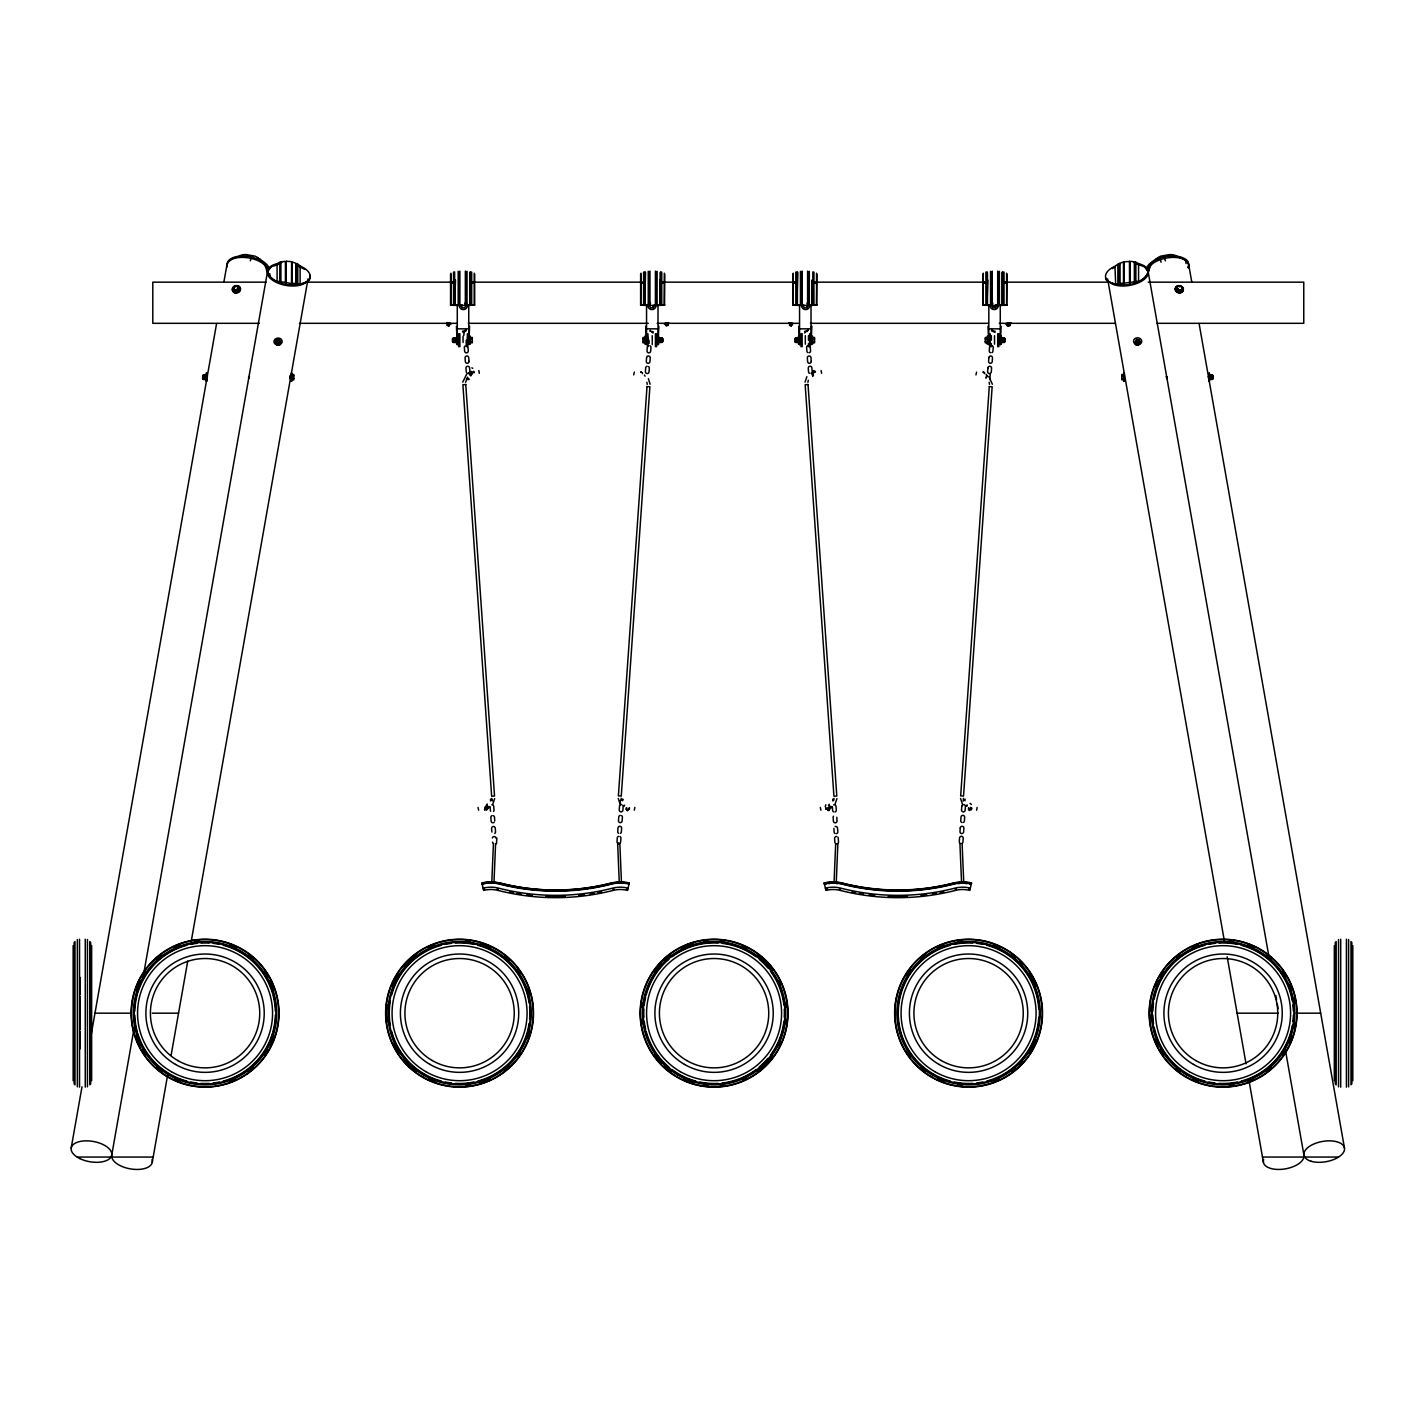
<?xml version="1.0" encoding="UTF-8"?>
<svg xmlns="http://www.w3.org/2000/svg" width="1424" height="1424" viewBox="0 0 1424 1424"><rect width="100%" height="100%" fill="white"/><g stroke="black" fill="none" stroke-linecap="round" stroke-linejoin="round"><path stroke-width="1.5" d="M203.846 375.829L204.166 378.588M203.846 376.684C203.49 377.574 204.522 378.926 202.6 378.606M811.021 328.036L811.021 326.808M202.6 376.345L204.469 378.464M204.148 376.808L204.184 377.182M202.6 378.535L202.92 376.684M203.418 378.535L203.223 376.345M991.531 329.567L992.51 330.973M203.525 378.481L204.148 377.556M1136.761 341.707C1134.857 348.257 1142.119 339.802 1135.782 342.97L1135.818 343.736M1138.47 345.124L1140.126 343.38L1139.253 339.855L1136.601 339.482L1134.839 342.614L1135.836 344.75L1138.47 345.124L1138.915 342.899L1137.456 341.564M1138.862 343.754L1138.844 340.656M465.061 330.973L466.253 329.62M807.319 330.973L808.067 329.585M807.07 305.359L806.749 306.409M207.423 376.595L207.014 378.535M248.737 376.595L248.559 378.019M491.796 882.186L493.416 843.791M493.986 882.293L495.588 843.88M834.072 882.186L835.674 843.791M836.262 882.293L837.864 843.88M469.457 379.158L467.962 379.692L468.033 378.232M995.127 331.187L992.297 331.098M827.949 810.256L828.483 808.031M828.038 809.971L828.679 808.512M829.694 808.85L828.999 809.633L828.928 807.906M490.515 800.947L490.515 799.131M832.791 800.947L832.791 799.131M204.184 377.912L203.543 376.417L203.223 377.769L204.166 376.684M620.615 804.756C619.493 798.01 621.006 801.409 622.804 799.167M622.715 800.769L622.822 799.416M963.14 801.107L963.354 799.754M964.991 800.769L965.08 799.167M1148.207 271.931L1150.645 265.523M626.275 807.889L626.222 809.544M626.542 807.96L626.524 809.615M626.702 807.995L626.685 809.437A2.029 1.015 -83.7 0 0 628.411 809.508M629.141 807.995L628.963 809.206M629.497 807.942L629.301 809.384M989.769 379.514L990.339 373.604M968.534 807.889L968.498 809.544M968.801 807.96L968.783 809.615M971.239 809.206L971.417 807.995M971.773 807.942L971.577 809.384M1135.836 344.75L1135.943 343.344C1135.569 345.551 1136.833 340.87 1138.043 341.902M1136.601 339.482L1136.37 340.639M1140.126 343.38L1139.253 339.855M1208.656 378.535L1208.246 376.595M463.779 335.441L464.046 333.43M1176.865 289.962L1177.363 286.669L1179.784 285.85L1181.938 287.328L1181.457 290.621L1179.019 291.439L1176.865 289.962L1177.363 286.669M1136.085 343.754L1135.836 342.312M1135.747 343.344L1136.121 342.454M1139.147 343.736L1139.307 341.849M1136.299 263.903L1144.611 266.804L1148.153 271.699C1143.08 286.313 1118.196 288.164 1106.715 280.457A21.485 10.644 -8.4 0 1 1105.629 277.822M1138.15 342.383L1138.613 340.407L1136.566 340.639M286.099 261.998L284.497 261.375A53.293 42.613 -32.1 0 0 280.902 262.052L280.92 281.756A48.825 39.249 47.6 0 1 282.237 282.023A50.196 43.218 22.4 0 1 284.497 282.237L286.099 283.127L286.206 261.268L290.549 261.571L291.617 261.838L291.511 283.75L293.273 283.34A53.293 42.613 -32.1 0 1 296.726 283.59L295.996 263.315A50.516 43.503 22.4 0 0 293.273 262.372L291.617 261.838M286.099 283.127L286.206 261.268M291.511 283.75L286.206 282.415M295.818 263.921L296.726 263.689M295.818 263.921L297.794 264.277A10.591 8.508 47.6 0 1 299.325 265.273A5.02 4.023 47.6 0 1 299.841 265.736L300.731 266.252A21.485 10.644 9.1 0 1 302.938 283.518L299.503 283.928A9.808 6.711 -49.2 0 0 298.417 283.821L295.818 284.159L296.726 283.59M451.728 283.056L451.853 282.13M472.252 283.056L472.376 282.13M642.153 283.358L642.153 281.952M641.886 282.842L642.847 282.735M662.338 282.13L662.213 283.056M663.139 283.091L663.442 282.13M793.987 282.913L795.233 283.038M814.991 283.358L814.439 282.415M984.073 282.13L983.948 283.056M984.215 282.522L985.07 282.931M985.319 282.913L984.073 282.272M1004.614 283.198L1004.614 282.13M1004.49 282.913L1005.415 282.379L1004.952 283.216M1188.417 267.481L1188.684 264.561L1191.781 282.041M1209.012 381.169L1209.012 380.101M249.449 376.595L249.093 378.019M71.2 1148.011L82.005 1086.779M90.869 1036.476L216.573 323.604M223.888 282.041L226.968 264.561A20.577 10.288 10 0 1 249.022 257.993A20.577 10.288 10 0 1 267.498 271.699C272.571 286.313 297.474 288.164 308.937 280.457A21.485 10.644 8.4 0 0 309.667 274.992M134.087 1028.324L111.731 1155.149A20.577 10.288 10 0 0 132.877 1169.229A20.577 10.288 10 0 0 152.03 1159.545M143.735 973.642L267.498 271.699L271.058 266.804L279.371 263.903M279.602 341.119L276.523 341.262L276.826 343.771L277.039 340.407L279.442 340.941M277.288 341.653L277.146 344.127L279.371 344.216M279.567 342.401L278.908 344.483L276.665 343.914M279.371 343.647L278.552 341.6L276.826 343.131L278.178 341.386L279.638 343.433L277.627 341.493L279.602 343.006L277.146 343.967L279.015 344.448M152.261 1162.304L167.676 1074.835M171.147 1055.148L187.737 961.111M191.208 941.442L308.029 278.855M279.585 343.576C279.335 339.927 280.225 345.729 277.235 343.86M238.271 291.261L237.185 292.383M276.434 342.846L276.701 341.457L277.805 344.608L276.47 343.059M277.182 344.305L276.843 342.579L278.712 341.867L276.772 343.433L276.915 341.991L278.25 341.902M279.852 343.736L279.852 342.508M464.847 331.383L465.078 330.243M807.123 331.383L807.355 330.243M462.747 382.148L466.538 374.459M465.612 382.344L467.001 378.25M491.387 800.519L491.814 798.383M494.68 798.579L492.811 804.062M634.303 810.22L634.855 807.408M805.023 382.148L806.874 376.666M807.889 382.344L808.316 380.208M834.072 798.383L833.663 800.519L832.702 799.594M836.956 798.579L835.087 804.062M976.579 810.22L977.131 807.408M485.922 807.194L486.065 809.046M825.226 806.749L825.849 804.774M1179.57 286.847L1179.784 285.85M1179.019 291.439L1181.671 289.624L1181.457 290.621M1181.724 288.324L1181.938 287.328M250.321 260.859L251.265 256.569C243.13 255.661 231.809 255.804 227.342 263.547A16.127 8.295 10.4 0 0 226.843 264.917M266.555 270.809L266.911 265.683L259.542 260.236L251.265 256.569M633.698 374.904L634.339 372.091M975.974 374.904L976.597 372.091M629.266 882.969L627.521 890.409A28.996 28.996 0 0 0 613.139 890.409A231.916 231.916 0 0 1 498.044 890.409A28.996 28.996 0 0 0 483.662 890.409L481.917 882.969L483.252 882.666A36.561 36.561 0 0 1 498.436 882.702L499.771 883.022A224.814 224.814 0 0 0 611.448 883.183M971.542 882.969L969.797 890.409A28.996 28.996 0 0 0 955.415 890.409A231.916 231.916 0 0 1 840.32 890.409A28.996 28.996 0 0 0 825.92 890.409L824.193 882.969L825.528 882.666A36.561 36.561 0 0 1 840.712 882.702L841.993 883.254L840.641 882.987A36.294 36.294 0 0 0 825.6 882.987L824.265 883.289M1166.879 378.624L1166.203 376.595M447.439 322.963L447.154 324.031L449.842 324.761L450.126 323.693M448.507 324.387L448.791 323.319M790.765 324.387L791.05 323.319M279.834 344.75L280.724 341.208L279.068 339.482L276.416 339.855L275.544 343.38L277.182 345.124L279.834 344.75C277.733 337.399 279.585 346.797 278.107 343.825M279.513 342.917L278.89 344.323L280.724 341.208M276.79 341.885L278.232 340.389L280.831 342.614M462.052 304.914L462.017 306M206.64 380.101L206.658 381.169M804.524 333.02L806.233 331.578M226.986 264.188L227.965 261.429A21.485 11.036 9.9 0 1 238.449 256.249L238.983 255.946A9.22 7.156 -32.1 0 1 241.368 255.199L243.308 255.377L242.525 254.914A48.825 37.932 -32.1 0 1 243.913 254.647A50.196 42.4 -8.9 0 1 246.21 254.593L254.932 256.124A53.293 43.005 45.4 0 1 258.207 257.851L257.299 258.064L259.791 258.83A9.808 6.906 63.9 0 1 260.77 259.773L263.903 261.998A21.485 11.054 11.1 0 1 268.922 267.872M624.175 806.287L624.584 805.165M966.451 806.287L966.86 805.165M966.789 806.304L967.216 805.183M986.191 377.396L986.173 376.755M237.755 289.392L236.74 290.318M1138.844 342.543C1138.079 338.556 1137.473 341.689 1139.058 341.119M1139.253 342.223L1138.452 343.611M275.544 343.38L276.523 341.262M1178.057 288.449L1177.862 289.624M463.654 332.575L464.562 332.29M451.639 282.753L452.601 283.358L452.957 282.13M473.053 283.127L473.48 282.13M663.442 283.198L663.281 282.023M795.357 283.056L794.289 282.166M983.948 282.255L984.838 283.216M1005.842 283.056L1005.166 281.934L1004.401 282.895M279.193 344.127L279.869 342.97M276.434 341.475L276.505 342.472M279.424 344.038L279.798 343.059M650.59 303.187L649.255 305.501L650.59 307.815L653.26 307.815L654.613 305.501M992.866 303.187L991.531 305.501L992.866 307.815L995.536 307.815L996.871 305.501M267.498 271.699L269.314 268.638M985.942 378.197L986.779 377.022M1146.89 268.691C1155.22 255.377 1175.957 251.585 1187.83 262.176M277.502 340.496L276.932 341.315M829.391 808.191L828.928 809.206L829.587 808.529M650.02 331.098L653.296 331.828M496.478 843.773L496.869 838.06M487.275 804.044L486.154 805.521M489.464 806.482L488.521 807.461M812.659 376.488L813.513 375.313M829.302 804.24L828.43 805.521M831.741 806.482L830.797 807.461M470.774 375.936L472.163 373.64M831.402 806.963L830.566 808.084M468.692 373.23L469.564 372.091M488.735 807.497L487.862 808.636M486.118 806.465L484.765 808.156M471.469 372.803L472.198 371.895M485.958 807.924L484.605 809.562M814.012 370.471L813.816 371.397M486.421 810.256L487.435 808.85M828.323 810.309L829.213 809.633L828.27 810.719M828.982 810.114L829.711 809.152M1115.562 266.021L1115.811 265.736A5.02 4.023 -47.6 0 1 1116.345 265.273A10.591 8.508 -47.6 0 1 1117.876 264.294L1119.834 263.76L1118.926 263.689L1118.926 283.59L1119.851 284.159L1117.235 283.821A9.808 6.711 49.2 0 0 1116.149 283.928L1112.731 283.518A21.485 10.644 -9.1 0 1 1114.939 266.252L1115.668 284.07M1136.067 341.119L1136.886 340.211M1135.978 342.294L1137.473 341.226L1139.129 342.97M1135.943 342.614L1137.1 341.76M1136.441 342.241L1136.512 343.789M1139.075 342.917L1138.541 343.789L1140.232 341.974M1137.064 344.768L1139.04 343.415M1138.719 344.394L1138.63 342.383M1138.488 344.305L1139.236 342.561L1138.577 343.291L1138.168 342.223M826.223 809.224L826.436 808.084M815.329 283.127L815.881 282.255L814.813 282.166M276.95 342.383L277.733 341.279M279.389 344.377L279.798 341.974M652.833 306.605L653.349 305.27M1134.839 342.614L1138.488 340.656M804.578 331.311L807.942 330.564M279.798 281.596A9.22 7.405 47.6 0 0 277.52 281.418L277.039 281.578A21.485 10.662 7.9 0 1 267.979 273.8L267.605 270.952A21.485 10.662 7.9 0 1 274.832 264.33L277.538 263.44A9.594 6.568 -49.2 0 1 279.496 262.425L281.685 262.514L280.92 262.052M1134.75 281.756L1133.985 282.575L1135.871 281.56L1135.871 262.301L1133.985 262.514L1134.75 262.052L1134.75 281.756A48.825 39.249 -47.6 0 0 1133.433 282.023A50.196 43.218 -22.4 0 0 1131.172 282.237L1122.397 283.34A53.293 42.613 32.1 0 0 1118.926 283.59M462.764 332.148L464.527 331.472M462.444 331.187L466.289 330.777M234.212 290.621L233.714 287.328L235.868 285.85L238.306 286.669L238.787 289.962L236.633 291.439L233.999 289.624L236.42 290.443L238.573 288.965L238.306 286.669M289.731 375.847L289.784 378.606M1124.141 283.75L1124.034 261.838L1131.172 261.375A53.293 42.613 32.1 0 1 1134.75 262.052M1138.791 343.558L1137.883 344.448M278.89 344.323L278.374 343.967M277.395 340.71L279.353 341.155L279.068 339.482M451.853 282.272L452.796 282.166M662.338 282.272L663.281 282.166M663.442 283.038L662.463 282.931M794.111 283.038L795.357 282.913L794.467 282.094M815.454 283.091L815.4 283.216M1005.362 283.358L1005.415 282.379M994.789 306.819L995.625 305.27M1180.3 290.087L1177.915 289.392M1112.269 268.62L1115.045 267.018M1118.926 263.689L1119.745 263.262A50.516 43.503 -22.4 0 1 1122.379 262.372L1124.034 261.838M278.25 342.223L277.627 341.493M1136.637 341.084L1139.147 341.262M1137.901 344.11L1136.156 343.433M1135.871 281.596A9.22 7.405 -47.6 0 1 1138.132 281.418L1138.613 281.578A21.485 10.662 -7.9 0 0 1147.691 273.8L1148.047 270.952A21.485 10.662 -7.9 0 0 1140.838 264.33L1138.132 263.44A9.594 6.568 49.2 0 0 1136.174 262.425L1135.871 262.301M278.979 344.11L279.229 343.38M472.732 281.952L472.732 283.358M472.537 282.166L641.619 282.166M985.034 283.287L984.162 282.842M471.611 372.127L469.048 372.999L471.184 371.397M811.324 372.999L813.887 372.127M811.431 373.213L813.941 372.34M814.03 372.625L811.555 373.48L812.517 375.402M485.744 808.387L488.272 807.515M485.851 808.779L488.45 807.906M827.949 808.084L830.406 807.248L829.462 805.361M828.074 808.601L830.637 807.728M828.092 807.924L830.726 807.906M991.407 330.724L992.475 330.475M279.389 341.084L277.199 341.012L278.588 341.119M1180.015 290.265L1178.057 289.695M664.26 323.622L668.301 322.554M664.332 323.853L668.657 322.696M665.791 323.942L667.447 323.497M665.72 324.138L667.625 323.746M665.773 324.352L667.678 323.96M665.916 324.921L667.838 324.53M666.04 325.366L667.892 324.743M666.094 325.58L667.981 325.081M666.165 325.811L668.07 325.402M1005.54 323.853L1009.883 322.696M1010.933 322.696L1006.394 323.693L1006.679 324.761L1009.901 323.746M1006.91 324.031L1010.114 322.963L1010.417 324.031L1007.124 324.797M1006.999 324.352L1009.83 323.515M1007.177 325.028L1010.043 324.298M1007.266 325.366L1010.168 324.743L1007.32 325.58M1007.409 325.918L1010.31 325.295M1008.459 325.918L1010.346 325.402M469.724 272.269L469.724 305.27L471.682 305.306A8.188 1.068 0 0 0 473.694 305.217L474.673 305.039L474.673 274.138M481.988 883.254L483.306 882.933A36.294 36.294 0 0 1 498.382 882.987M482.095 883.699L483.412 883.396A35.867 35.867 0 0 1 498.293 883.396L499.61 883.717A225.348 225.348 0 0 0 611.572 883.717L612.89 883.396A35.867 35.867 0 0 1 627.77 883.396L629.088 883.717M482.166 884.073L483.484 883.77A35.493 35.493 0 0 1 498.204 883.77L499.521 884.073A225.704 225.704 0 0 0 611.661 884.09L612.961 883.77A35.493 35.493 0 0 1 627.699 883.77L628.999 884.073M482.273 884.446L483.573 884.144M612.765 882.809L611.466 883.254L612.818 883.094A36.17 36.17 0 0 1 627.842 883.094M824.193 883.022L825.528 882.684M824.371 883.717L825.689 883.396A35.867 35.867 0 0 1 840.569 883.396L841.887 883.717A225.348 225.348 0 0 0 953.849 883.717L955.166 883.396A35.867 35.867 0 0 1 970.047 883.396L971.364 883.717M824.443 884.073L825.76 883.77A35.493 35.493 0 0 1 840.48 883.77L841.798 884.073A225.704 225.704 0 0 0 953.938 884.09L955.237 883.77A35.493 35.493 0 0 1 969.958 883.77L971.275 884.073M824.532 884.446L825.849 884.144M955.041 882.844L953.706 883.165A224.814 224.814 0 0 1 842.011 883.183M1007.017 274.138L1006.661 305.092L1006.608 273.194M236.366 290.389L237.808 289.624L237.078 288.022M664.741 274.138L664.385 305.092L664.332 273.194M816.931 274.138L816.575 305.092L816.539 273.194M664.652 305.039L663.566 305.234A8.188 1.068 0 0 1 661.751 305.306L659.81 305.252L659.81 279.994M816.842 305.039L815.952 305.217A8.188 1.068 0 0 1 813.941 305.306L812 305.252L812 279.994M1006.928 305.039L1006.038 305.217A8.188 1.068 0 0 1 1004.009 305.306L1002.087 305.252L1002.087 272.269M454.63 271.842L454.63 305.341A47.953 6.266 0 0 0 458.19 305.395L459.881 305.323M644.716 271.842L644.716 305.341A47.953 6.266 0 0 0 648.258 305.395L649.949 305.323A32.218 4.201 0 0 1 643.879 305.039L640.622 305.039L640.622 274.138M796.906 271.842L796.906 305.341A47.953 6.266 0 0 0 800.448 305.395L802.157 305.323M986.974 271.842L986.974 305.341A47.953 6.266 0 0 0 990.534 305.395L992.225 305.323M454.63 305.341L455.484 279.994M644.716 305.341L645.553 272.269M796.906 305.341L797.76 272.269M986.974 305.341L987.829 279.994M450.554 274.138L450.554 305.039L451.728 305.234A8.188 1.068 0 0 0 453.544 305.306L455.484 305.252M640.622 305.039L641.619 305.217A8.188 1.068 0 0 0 643.63 305.306L645.553 305.252M792.83 274.138L792.83 305.039L794.005 305.234A8.188 1.068 0 0 0 795.82 305.306L797.76 305.252M982.898 274.138L982.898 305.039L983.877 305.217A8.188 1.068 0 0 0 985.889 305.306L987.829 305.252M202.6 375.758L204.469 375.758M266.128 282.166L152.795 282.166L152.795 323.319L259.453 323.319M306.107 282.166L450.536 282.166M663.851 282.166L794.93 282.166M817.162 282.166L983.806 282.166M1006.02 282.166L1108.228 282.166M1148.225 282.166L1303.761 282.166L1303.761 323.319L1157.107 323.319M450.643 305.039L453.811 305.039A32.218 4.201 0 0 0 461.714 305.217M474.673 305.039L471.397 305.039A32.218 4.201 0 0 1 465.292 305.199L467.036 305.395A47.953 6.266 0 0 0 470.579 305.341L470.579 271.842M664.741 305.039L661.484 305.039A32.218 4.201 0 0 1 654.488 305.199M792.83 305.039L796.087 305.039A32.218 4.201 0 0 0 803.99 305.217M816.931 305.039L813.674 305.039A32.218 4.201 0 0 1 808.458 305.181M1007.017 305.039L1003.76 305.039A32.218 4.201 0 0 1 995.857 305.217M655.414 305.323L657.105 305.395A47.953 6.266 0 0 0 660.665 305.341L660.665 271.842M807.604 305.323L809.313 305.395A47.953 6.266 0 0 0 812.855 305.341L812.855 271.842M997.69 305.323L999.381 305.395A47.953 6.266 0 0 0 1002.941 305.341L1002.941 271.842M299.449 323.319L457.211 323.319M468.318 323.319L648.294 323.319M657.176 323.319L799.38 323.319M810.487 323.319L988.238 323.319M999.345 323.319L1114.885 323.319M457.282 328.837L468.745 328.837M646.549 328.837L658.013 328.837M799.558 328.837L811.021 328.837M988.826 328.837L1000.271 328.837M470.24 337.488L472.305 337.488L472.305 342.846L470.24 342.846M645.054 337.488L642.989 337.488L642.989 342.846L645.054 342.846M812.499 337.488L814.564 337.488L814.564 342.846L812.499 342.846M987.33 337.488L985.266 337.488L985.266 342.846L987.33 342.846M798.33 337.844L795.624 337.844L795.624 342.49L798.33 342.49M470.24 338.823L472.305 338.823M642.989 338.823L645.054 338.823M812.499 338.823L814.564 338.823M985.266 338.823L987.33 338.823M453.348 340.176L456.054 340.176M659.241 340.176L661.946 340.176M795.624 340.176L798.33 340.176M1001.517 340.176L1004.223 340.176M470.24 341.511L472.305 341.511M642.989 341.511L645.054 341.511M812.499 341.511L814.564 341.511M985.266 341.511L987.33 341.511M291.813 374.512L293.825 374.512L293.825 379.87L291.813 379.87M1123.839 374.512L1121.845 374.512L1121.845 379.87L1123.839 379.87M1209.617 374.868L1212.251 374.868L1212.251 379.496L1209.617 379.496M291.813 375.847L293.825 375.847M1121.845 375.847L1123.839 375.847M204.469 376.701L202.6 376.078M203.418 377.111L204.469 377.057M206.035 377.307L203.418 377.787L204.469 377.787M1209.617 377.182L1212.251 377.182M203.418 377.485L204.469 377.485M202.6 378.286L204.469 378.303M291.813 378.517L293.825 378.517M1121.845 378.517L1123.839 378.517M94.981 1013.176L130.634 1013.176M152.243 1013.176L178.552 1013.176M1237.118 1013.176L1278.182 1013.176M1296.196 1013.176L1320.689 1013.176M77.27 1157.053L110.858 1157.053M111.891 1157.053L153.187 1157.053M1262.483 1157.053L1303.779 1157.053M1304.811 1157.053L1338.4 1157.053M459.881 271.094L459.881 305.43L462.604 305.43L465.345 305.43L465.345 271.094M278.036 341.066L278.534 340.443M203.418 377.431L203.543 378.339L203.525 376.808M236.42 290.621L235.352 290.087M814.991 283.216L815.952 282.415M1137.135 343.932L1136.334 343.7M640.8 305.056L641.031 273.194M993.044 331.472L995.091 332.486M793.132 305.074L793.221 273.194M971.506 883.111L970.207 882.666A36.579 36.579 0 0 0 955.006 882.684L953.671 882.969A224.636 224.636 0 0 1 842.047 882.987M970.153 882.844L971.435 883.414M969.886 884.144L971.186 884.446M840.712 882.666L842.047 882.969M629.212 883.165L627.931 882.666A36.579 36.579 0 0 0 612.747 882.684L611.394 882.969A224.636 224.636 0 0 1 499.771 882.987M627.877 882.88L629.159 883.414M498.436 882.738L499.699 883.289L498.347 883.094M450.91 305.092L450.945 273.194M788.914 322.696L793.293 323.622M790 323.515L791.886 324.031M789.946 323.746L791.797 324.352M789.768 324.405L791.637 324.921M791.619 325.028L789.679 324.743L791.53 325.366M789.555 325.188L791.406 325.811M789.501 325.402L791.37 325.918M446.976 322.554L451.034 323.622M446.638 322.696L450.963 323.853M449.575 324.138L447.706 323.64L449.521 324.352M447.528 324.298L449.379 324.921M447.367 324.85L449.254 325.366M447.35 324.975L449.201 325.58M447.278 325.188L449.165 325.687M447.314 325.491L448.969 325.936M236.046 290.603L235.138 289.837M651.427 331.578L653.046 333.02M297.83 265.95L304.789 269.403M471.86 367.819L472.75 368.353M970.029 803.35L971.417 804.471M1176.687 255.946L1177.167 256.249A21.485 11.036 -9.9 0 1 1187.705 261.429L1188.684 264.188A21.485 11.036 -9.9 0 1 1188.221 267.142M1136.779 344.323L1135.871 343.059M277.449 344.323L276.398 342.223M1177.078 288.965L1179.232 290.443M280.92 281.756L281.685 282.575L279.798 281.56L279.798 262.301M993.365 306.658L992.777 305.359M265.024 265.523L267.463 271.931M275.419 341.974L276.861 342.881M813.264 371.201L813.834 372.412M1138.577 340.906L1139.2 343.184M971.399 808.476L970.474 807.266M971.31 809.74L970.225 808.476M988.772 376.399L992.368 384.266M986.227 374.494L987.348 376.15M986.44 375.135L987.046 376.025M644.378 375.099L645.09 376.15M267.481 266.626L268.78 268.691M1146.356 268.638L1148.153 271.699L1269.229 958.352M806.981 303.187L808.316 305.501L806.981 307.815L804.293 307.815L802.958 305.501M464.705 303.187L466.04 305.501L464.705 307.815L462.035 307.815L460.682 305.501M1138.791 341.493L1139.164 342.472M470.223 375.366L469.297 373.48L471.753 372.625L472.038 373.675M487.204 805.361L488.129 807.248L485.673 808.084L485.299 806.714M962.375 804.008L960.524 798.455M620.099 804.008L618.247 798.455M648.365 378.659L650.092 384.266M992.475 330.19L992.706 331.383M276.754 343.202L276.416 339.855M1009.064 322.963L1009.367 324.031M1008.779 323.319L1009.064 324.387M1007.729 323.319L1008.014 324.387M1007.444 323.693L1007.729 324.761M667.856 322.963L668.141 324.031L665.453 324.761L665.168 323.693M666.503 323.319L666.788 324.387M1185.284 259.755L1186.139 263.6M1164.387 256.569L1165.348 260.859M1160.168 258.118L1161.094 262.283M1148.189 266.626L1149.115 270.809M1167.11 378.019L1166.932 376.595M238.573 288.965L238.787 289.962M235.868 285.85L233.945 288.324L233.714 287.328M236.42 290.443L236.633 291.439M825.884 809.384L825.689 807.978M473.8 371.344L474.014 372.75M473.48 371.504L473.64 372.714M821.078 370.507L821.63 373.302M820.331 807.426L820.883 810.22M478.802 370.507L479.354 373.302M478.055 807.426L478.624 810.22M650.216 330.243L650.43 331.383M963.389 798.259L963.817 800.43M621.113 798.259L621.54 800.43M1199.097 323.604L1344.47 1148.011M1275.779 995.518L1276.563 999.897M1277.328 1004.258L1278.093 1008.637M1285.819 1052.372L1303.939 1155.149A20.577 10.288 -10 0 1 1282.793 1169.229A20.577 10.288 -10 0 1 1263.64 1159.545M1107.623 278.855L1224.462 941.442M1227.168 956.75L1246.053 1063.888M1249.133 1081.386L1263.408 1162.304M989.128 382.219L989.484 384.373M646.852 382.219L647.226 384.373M279.442 342.49L279.638 343.255M276.363 341.849L276.523 343.736M467.499 377.235L467.642 379.069M276.879 340.959L277.182 345.124M226.968 264.561L227.146 266.858M836.778 817.234L837.027 820.883A1.833 1.833 0 0 1 835.336 822.823A1.833 1.833 0 0 1 833.378 821.132L833.129 817.483A1.833 1.833 0 0 1 833.574 816.166M832.381 806.732L832.631 810.363A1.833 1.833 0 0 0 833.663 811.894M833.894 828.43L834.144 832.061A1.833 1.833 0 0 0 835.176 833.574M494.751 820.883L494.502 817.234A1.833 1.833 0 0 0 493.487 815.721M495.516 831.812L495.267 828.163A1.833 1.833 0 0 0 494.965 827.273M492.277 799.718L492.348 800.822M490.105 806.732L490.354 810.363A1.833 1.833 0 0 0 490.675 811.271M490.853 817.483L491.12 821.132A1.833 1.833 0 0 0 494.306 822.2M491.885 832.061L491.618 828.43A1.833 1.833 0 0 1 492.063 827.095M962.126 843.702L963.728 882.097M959.936 843.791L961.538 882.204M619.849 843.702L621.451 882.097M618.728 842.955L618.764 844.094M617.66 843.791L619.262 882.204M984.643 372.732L984.678 373.658M642.366 372.732L642.402 373.658M1352.8 945.661L1352.8 1080.691M1351.839 942.368L1351.839 1084.002M1350.984 941.478L1350.984 1084.892M1348.599 939.52L1348.599 1086.85M1346.428 939.217L1346.428 1087.153M1340.696 939.217L1340.696 1087.153M1338.524 939.52L1338.524 1086.85M1336.139 941.478L1336.139 1084.892M1335.285 942.368L1335.285 1084.002M1334.324 945.661L1334.324 1080.691M1213.07 375.758L1213.07 378.624M1212.91 375.455L1212.91 378.909M1212.589 375.455L1212.589 378.909M1211.966 375.455L1211.966 378.909M1211.664 375.455L1211.664 378.909M1211.343 375.455L1211.343 378.909M1211.023 375.847L1211.023 377.022M1211.023 377.467L1211.023 378.588M1210.72 375.847L1210.72 377.022M1210.72 377.467L1210.72 378.588M1210.4 375.847L1210.4 377.022M1210.4 377.467L1210.4 378.588M1210.097 375.847L1210.097 377.022M1210.097 377.467L1210.097 378.588M1209.474 373.07L1209.474 381.312M1208.994 373.07L1208.994 381.312M1138.577 263.814L1138.577 281.578M1134.358 262.55L1134.358 282.45M1130.229 261.945L1130.229 282.984M1129.463 261.268L1129.57 283.127M1124.319 373.213L1124.319 381.312M1123.839 373.07L1123.839 381.312M1123.483 262.71L1123.483 283.803M1119.834 263.76L1119.851 284.159M1119.478 264.045L1119.478 284.141M1117.876 264.277L1117.876 283.714M1005.059 338.734L1005.059 341.6M1004.899 338.449L1004.899 341.885M1004.579 338.449L1004.579 341.885M1004.027 272.073L1004.027 305.306M1003.92 338.449L1003.92 341.885M1003.6 338.449L1003.6 341.885M1003.279 338.449L1003.279 341.885M1002.959 338.752L1002.959 339.873M1002.959 340.318L1002.959 341.493M1002.638 338.752L1002.638 339.873M1002.638 340.318L1002.638 341.493M1002.46 272.447L1002.46 305.252M1002.318 338.752L1002.318 339.873M1002.318 340.318L1002.318 341.493M1001.998 338.752L1001.998 339.873M1001.998 340.318L1001.998 341.493M1001.357 336.046L1001.357 344.288M1001.143 326.256L1000.271 344.928L1000.271 305.484M999.381 271.308L999.381 305.395M999.132 337.096L999.132 343.344M998.829 333.714L998.829 346.726M998.366 271.948L998.366 305.323M997.69 271.094L997.69 305.43L994.949 305.43L992.225 305.43L992.225 271.094M997.69 333.714L997.69 346.726M994.522 335.672L994.522 344.163M991.549 271.948L991.549 305.323A32.218 4.201 0 0 1 986.156 305.039L982.898 305.039L983.308 273.194M991.353 335.619L991.353 340.211M991.353 343.469L991.353 346.726M990.534 271.308L990.534 305.395M990.196 333.714L990.196 346.726M989.911 336.972L989.911 343.469M988.826 305.484L988.826 344.928L987.971 326.256M987.455 272.447L987.455 305.252M987.33 336.046L987.33 344.288M985.889 272.073L985.889 305.306M813.941 272.073L813.941 305.306M812.499 336.046L812.499 344.288M812.374 280.136L812.374 305.252M811.876 326.256L811.004 344.928L811.021 305.484M809.918 336.972L809.918 343.469M809.633 333.714L809.633 346.726M809.313 271.308L809.313 305.395M808.476 335.619L808.476 340.211M808.476 343.469L808.476 346.726M808.28 271.948L808.28 305.323M807.604 271.094L807.604 305.43L805.343 305.43L802.157 305.43L802.157 271.094M805.325 335.672L805.325 344.163M802.157 333.714L802.157 346.726M801.481 271.948L801.481 305.323M801 333.714L801 346.726M800.715 337.096L800.715 343.344M800.448 271.308L800.448 305.395M799.558 305.484L799.558 344.928L798.704 326.256M798.971 336.046L798.971 344.288M798.49 336.046L798.49 344.288M797.849 338.752L797.849 339.873M797.849 340.318L797.849 341.493M797.387 272.447L797.387 305.252M797.529 338.752L797.529 339.873M797.529 340.318L797.529 341.493M797.191 338.752L797.191 339.873M797.191 340.318L797.191 341.493M796.87 338.752L796.87 339.873M796.87 340.318L796.87 341.493M796.55 338.449L796.55 341.885M796.23 338.449L796.23 341.885M795.909 338.449L795.909 341.885M795.82 272.073L795.82 305.306M795.268 338.449L795.268 341.885M795.108 338.734L795.108 341.6M794.948 338.449L794.948 341.885M662.783 338.734L662.783 341.6M662.623 338.449L662.623 341.885M662.302 338.449L662.302 341.885M661.751 272.073L661.751 305.306M661.662 338.449L661.662 341.885M661.341 338.752L661.341 339.873M661.341 340.318L661.341 341.493M661.003 338.752L661.003 339.873M661.003 340.318L661.003 341.493M660.683 338.752L660.683 339.873M660.683 340.318L660.683 341.493M660.362 338.752L660.362 339.873M660.362 340.318L660.362 341.493M660.184 272.447L660.184 305.252M660.042 338.752L660.042 339.873M660.042 340.318L660.042 341.493M659.721 338.752L659.721 339.873M659.721 340.318L659.721 341.493M658.867 326.256L657.995 344.928L658.013 305.484M658.6 336.046L658.6 344.288M657.105 271.308L657.105 305.395M656.856 337.096L656.856 343.344M656.571 333.714L656.571 346.726M656.09 271.948L656.09 305.323M655.414 271.094L655.414 305.43L653.135 305.43L649.949 305.43L649.949 271.094M655.414 333.714L655.414 346.726M652.245 335.672L652.245 341.404M652.245 342.49L652.245 344.608M649.273 271.948L649.273 305.323M649.077 340.211L649.077 343.469M648.258 271.308L648.258 305.395M647.938 333.714L647.938 346.726M647.635 336.972L647.635 343.469M646.549 305.484L646.549 344.928L645.695 326.256M645.179 272.447L645.179 305.252M645.054 336.046L645.054 344.288M643.612 272.073L643.612 305.306M474.263 273.194L474.263 305.163M471.682 272.073L471.682 305.306M470.24 336.046L470.24 344.288M470.098 272.447L470.098 305.252M469.6 326.256L468.745 344.928L468.745 305.484M467.642 336.972L467.642 343.469M467.357 333.714L467.357 346.726M467.036 271.308L467.036 305.395M466.022 271.948L466.022 305.323M466.218 340.211L466.218 346.726M463.049 336.278L463.049 342.49M459.881 333.714L459.881 346.726M459.204 271.948L459.204 305.323M458.724 333.714L458.724 346.726M458.439 337.096L458.439 343.344M458.19 271.308L458.19 305.395M457.282 305.484L457.3 344.928L456.428 326.256M456.695 336.046L456.695 344.288M455.573 338.752L455.573 339.873M455.573 340.318L455.573 341.493M455.11 280.136L455.11 305.252M455.253 338.752L455.253 339.873M455.253 340.318L455.253 341.493M454.932 338.752L454.932 339.873M454.932 340.318L454.932 341.493M454.612 338.752L454.612 339.873M454.612 340.318L454.612 341.493M454.292 338.752L454.292 339.873M454.292 340.318L454.292 341.493M453.953 338.752L453.953 339.873M453.953 340.318L453.953 341.493M453.544 272.073L453.544 305.306M453.633 338.752L453.633 339.873M453.633 340.318L453.633 341.493M452.992 338.449L452.992 341.885M452.672 338.449L452.672 341.885M452.512 338.734L452.512 341.6M300.108 266.021L300.108 284.141M297.794 264.277L297.794 283.714M296.174 264.045L296.174 284.141M295.836 263.76L295.818 284.159M292.187 262.71L292.187 283.803M291.813 373.07L291.813 381.312M291.35 373.07L291.35 381.312M285.423 261.945L285.423 282.984M277.093 263.814L277.093 281.578M269.812 273.693L269.812 277.538M206.676 373.07L206.676 381.312M206.195 373.07L206.195 381.312M205.572 375.847L205.572 377.022M205.572 377.467L205.572 378.588M205.252 375.847L205.252 377.022M205.252 377.467L205.252 378.588M204.949 375.847L204.949 377.022M204.949 377.467L204.949 378.588M204.629 375.847L204.629 377.022M204.629 377.467L204.629 378.588M204.326 375.455L204.326 378.909M204.006 375.455L204.006 378.909M203.383 375.455L203.383 378.909M203.062 375.455L203.062 378.909M202.76 375.455L202.76 378.909M91.634 945.661L91.634 1080.691M90.673 942.368L90.673 1084.002M89.819 941.478L89.819 1084.892M87.434 939.52L87.434 1086.85M85.262 939.217L85.262 1087.153M80.1 977.469L80.1 994.7M80.1 996.747L80.1 1029.623M80.1 1031.67L80.1 1048.901M79.53 939.217L79.53 1087.153M77.359 939.52L77.359 1086.85M74.991 941.478L74.991 1084.892M74.137 942.368L74.137 1084.002M73.158 945.661L73.158 1080.691M529.621 1031.955A72.517 72.517 0 0 1 527.717 1037.971M520.169 1053.012A72.517 72.517 0 0 1 517.749 1056.483M509.347 1065.917A72.517 72.517 0 0 1 504.559 1070.065M490.23 1078.911A72.517 72.517 0 0 1 480.351 1082.667M470.08 1084.946A72.517 72.517 0 0 1 465.879 1085.426M434.783 1081.332A72.517 72.517 0 0 1 428.909 1078.911M416.271 1071.364A72.517 72.517 0 0 1 404.024 1059.812M398.969 1053.012A72.517 72.517 0 0 1 393.843 1043.845M387.542 1021.595A72.517 72.517 0 0 1 387.168 1017.377M387.168 1008.993A72.517 72.517 0 0 1 387.542 1004.774M392.17 986.405A72.517 72.517 0 0 1 398.969 973.357M404.024 966.558A72.517 72.517 0 0 1 416.271 955.006M428.909 947.458A72.517 72.517 0 0 1 434.783 945.038M465.879 940.944A72.517 72.517 0 0 1 470.08 941.424M480.351 943.703A72.517 72.517 0 0 1 490.23 947.458M504.559 956.305A72.517 72.517 0 0 1 509.347 960.452M517.749 969.886A72.517 72.517 0 0 1 520.169 973.357M527.717 988.398A72.517 72.517 0 0 1 529.621 994.415M273.906 1035.978A72.517 72.517 0 0 1 269.866 1045.75M267.872 1049.452A72.517 72.517 0 0 1 264.472 1054.775M253.294 1067.341A72.517 72.517 0 0 1 248.363 1071.364M235.725 1078.911A72.517 72.517 0 0 1 229.851 1081.332M180.278 1081.332A72.517 72.517 0 0 1 174.404 1078.911M161.766 1071.364A72.517 72.517 0 0 1 156.836 1067.341M145.64 1054.775A72.517 72.517 0 0 1 142.258 1049.452M140.264 1045.75A72.517 72.517 0 0 1 136.223 1035.978M136.223 990.392A72.517 72.517 0 0 1 140.264 980.62M142.258 976.917A72.517 72.517 0 0 1 145.64 971.595M156.836 959.028A72.517 72.517 0 0 1 161.766 955.006M174.404 947.458A72.517 72.517 0 0 1 180.278 945.038M194.554 941.424A72.517 72.517 0 0 1 198.755 940.944M229.851 945.038A72.517 72.517 0 0 1 235.725 947.458M248.363 955.006A72.517 72.517 0 0 1 253.294 959.028M264.472 971.595A72.517 72.517 0 0 1 267.872 976.917M269.866 980.62A72.517 72.517 0 0 1 273.906 990.392M1035.978 1039.947A72.517 72.517 0 0 1 1029.178 1053.012M1022.735 1061.414A72.517 72.517 0 0 1 1019.851 1064.458M1015.205 1068.73A72.517 72.517 0 0 1 1011.877 1071.364M999.239 1078.911A72.517 72.517 0 0 1 993.365 1081.332M962.268 1085.426A72.517 72.517 0 0 1 958.067 1084.946M943.792 1081.332A72.517 72.517 0 0 1 937.918 1078.911M925.28 1071.364A72.517 72.517 0 0 1 920.349 1067.341M910.399 1056.483A72.517 72.517 0 0 1 906.839 1051.25M906.839 975.12A72.517 72.517 0 0 1 910.399 969.886M920.349 959.028A72.517 72.517 0 0 1 925.28 955.006M937.918 947.458A72.517 72.517 0 0 1 943.792 945.038M958.067 941.424A72.517 72.517 0 0 1 962.268 940.944M993.365 945.038A72.517 72.517 0 0 1 999.239 947.458M1011.877 955.006A72.517 72.517 0 0 1 1015.205 957.64M1019.851 961.894A72.517 72.517 0 0 1 1022.735 964.956M1029.178 973.357A72.517 72.517 0 0 1 1035.978 986.405M275.348 1015.205A70.31 70.31 0 0 1 272.981 1031.385M272.429 1033.326A70.31 70.31 0 0 1 223.265 1081.101M219.296 1082.026A70.31 70.31 0 0 1 213.226 1083.023M209.132 1083.379A70.31 70.31 0 0 1 200.998 1083.379M196.904 1083.023A70.31 70.31 0 0 1 190.834 1082.026M186.864 1081.101A70.31 70.31 0 0 1 137.701 1033.326M137.149 1031.385A70.31 70.31 0 0 1 134.782 1015.205M134.782 1011.147A70.31 70.31 0 0 1 137.149 994.984M137.701 993.026A70.31 70.31 0 0 1 186.864 945.269M190.834 944.326A70.31 70.31 0 0 1 196.904 943.347M200.998 942.991A70.31 70.31 0 0 1 209.132 942.991M213.226 943.347A70.31 70.31 0 0 1 219.296 944.326M223.265 945.269A70.31 70.31 0 0 1 272.429 993.026M272.981 994.984A70.31 70.31 0 0 1 275.348 1011.147M529.603 1007.071A70.31 70.31 0 0 1 529.603 1019.299M529.123 1023.375A70.31 70.31 0 0 1 477.77 1081.101M473.8 1082.026A70.31 70.31 0 0 1 455.502 1083.379M451.408 1083.023A70.31 70.31 0 0 1 445.338 1082.026M441.369 1081.101A70.31 70.31 0 0 1 391.653 1031.385M390.336 1025.405A70.31 70.31 0 0 1 390.336 1000.965M391.653 994.984A70.31 70.31 0 0 1 441.369 945.269M445.338 944.326A70.31 70.31 0 0 1 451.408 943.347M455.502 942.991A70.31 70.31 0 0 1 473.8 944.326M477.77 945.269A70.31 70.31 0 0 1 529.123 1002.994M786.315 1019.495A72.517 72.517 0 0 1 785.834 1023.696M780.655 1041.905A72.517 72.517 0 0 1 778.875 1045.75M772.253 1056.483A72.517 72.517 0 0 1 757.372 1071.364M746.639 1077.986A72.517 72.517 0 0 1 742.794 1079.766M724.585 1084.946A72.517 72.517 0 0 1 720.384 1085.426M707.764 1085.426A72.517 72.517 0 0 1 703.563 1084.946M693.292 1082.667A72.517 72.517 0 0 1 683.413 1078.911M670.775 1071.364A72.517 72.517 0 0 1 664.296 1065.917M661.323 1062.963A72.517 72.517 0 0 1 654.648 1054.775M642.313 1023.696A72.517 72.517 0 0 1 641.832 1019.495M641.832 1006.875A72.517 72.517 0 0 1 642.313 1002.674M654.648 971.595A72.517 72.517 0 0 1 661.323 963.407M664.296 960.452A72.517 72.517 0 0 1 670.775 955.006M681.509 948.384A72.517 72.517 0 0 1 693.292 943.703M703.563 941.424A72.517 72.517 0 0 1 707.764 940.944M720.384 940.944A72.517 72.517 0 0 1 724.585 941.424M742.794 946.604A72.517 72.517 0 0 1 746.639 948.384M757.372 955.006A72.517 72.517 0 0 1 772.253 969.886M778.875 980.62A72.517 72.517 0 0 1 780.655 984.447M785.834 1002.674A72.517 72.517 0 0 1 786.315 1006.875M784.268 1009.118A70.31 70.31 0 0 1 784.268 1017.252M783.912 1021.346A70.31 70.31 0 0 1 770.473 1055.166M767.928 1058.388A70.31 70.31 0 0 1 759.277 1067.039M756.055 1069.584A70.31 70.31 0 0 1 722.235 1083.023M718.141 1083.379A70.31 70.31 0 0 1 699.843 1082.026M695.873 1081.101A70.31 70.31 0 0 1 672.092 1069.584M668.871 1067.039A70.31 70.31 0 0 1 646.158 1031.385M645.659 1029.41A70.31 70.31 0 0 1 644.235 1021.346M643.879 1017.252A70.31 70.31 0 0 1 643.879 1009.118M644.235 1005.024A70.31 70.31 0 0 1 645.659 996.96M646.158 994.984A70.31 70.31 0 0 1 668.871 959.331M672.092 956.786A70.31 70.31 0 0 1 718.141 942.991M722.235 943.347A70.31 70.31 0 0 1 756.055 956.786M759.277 959.331A70.31 70.31 0 0 1 767.928 967.982M770.473 971.204A70.31 70.31 0 0 1 783.912 1005.024M1038.772 1017.252A70.31 70.31 0 0 1 986.779 1081.101M982.809 1082.026A70.31 70.31 0 0 1 976.739 1083.023M972.645 1083.379A70.31 70.31 0 0 1 954.347 1082.026M950.378 1081.101A70.31 70.31 0 0 1 950.378 945.269M954.347 944.326A70.31 70.31 0 0 1 972.645 942.991M976.739 943.347A70.31 70.31 0 0 1 982.809 944.326M986.779 945.269A70.31 70.31 0 0 1 1038.772 1009.118M1294.843 1023.696A72.517 72.517 0 0 1 1294.096 1027.861M1291.924 1035.978A72.517 72.517 0 0 1 1289.663 1041.905M1285.89 1049.452A72.517 72.517 0 0 1 1282.49 1054.775M1271.312 1067.341A72.517 72.517 0 0 1 1266.381 1071.364M1253.743 1078.911A72.517 72.517 0 0 1 1247.869 1081.332M1233.593 1084.946A72.517 72.517 0 0 1 1229.393 1085.426M1198.296 1081.332A72.517 72.517 0 0 1 1192.422 1078.911M1179.784 1071.364A72.517 72.517 0 0 1 1176.455 1068.73M1163.657 1054.775A72.517 72.517 0 0 1 1160.275 1049.452M1158.282 1045.75A72.517 72.517 0 0 1 1155.683 1039.947M1150.841 1019.495A72.517 72.517 0 0 1 1150.592 1015.276M1150.592 1011.093A72.517 72.517 0 0 1 1150.841 1006.875M1155.683 986.405A72.517 72.517 0 0 1 1158.282 980.62M1160.275 976.917A72.517 72.517 0 0 1 1163.657 971.595M1176.455 957.64A72.517 72.517 0 0 1 1179.784 955.006M1192.422 947.458A72.517 72.517 0 0 1 1198.296 945.038M1229.393 940.944A72.517 72.517 0 0 1 1233.593 941.424M1247.869 945.038A72.517 72.517 0 0 1 1253.743 947.458M1266.381 955.006A72.517 72.517 0 0 1 1271.312 959.028M1282.49 971.595A72.517 72.517 0 0 1 1285.89 976.917M1289.663 984.447A72.517 72.517 0 0 1 1291.924 990.392M1294.096 998.491A72.517 72.517 0 0 1 1294.843 1002.674M1293.366 1015.205A70.31 70.31 0 0 1 1292.921 1021.346M1292.316 1025.405A70.31 70.31 0 0 1 1241.283 1081.101M1237.314 1082.026A70.31 70.31 0 0 1 1219.015 1083.379M1214.921 1083.023A70.31 70.31 0 0 1 1208.851 1082.026M1204.882 1081.101A70.31 70.31 0 0 1 1154.223 1027.416M1153.511 1023.375A70.31 70.31 0 0 1 1152.799 1015.205M1152.799 1011.147A70.31 70.31 0 0 1 1153.511 1002.994M1154.223 998.954A70.31 70.31 0 0 1 1204.882 945.269M1208.851 944.326A70.31 70.31 0 0 1 1214.921 943.347M1219.015 942.991A70.31 70.31 0 0 1 1237.314 944.326M1241.283 945.269A70.31 70.31 0 0 1 1292.316 1000.965M1292.921 1005.024A70.31 70.31 0 0 1 1293.366 1011.147M306.89 281.347A20.577 10.288 10 0 1 278.356 283.269A20.577 10.288 10 0 1 271.112 267.107M274.707 265.576A20.577 10.288 10 0 1 277.609 264.917M621.451 804.596A1.833 1.833 0 0 0 619.493 806.287L619.244 809.936A1.833 1.833 0 0 0 620.935 811.876A1.833 1.833 0 0 0 622.893 810.185L623.142 806.536A1.833 1.833 0 0 0 622.697 805.219M627.592 810.683A2.385 1.193 -83.7 0 1 626.863 809.793M640.675 372.34A2.029 1.015 -82.3 0 1 641.459 372.34A2.385 1.193 -82.3 0 0 641.049 371.806M620.223 815.382A1.833 1.833 0 0 0 618.746 817.038L618.479 820.687A1.833 1.833 0 0 0 620.188 822.645A1.833 1.833 0 0 0 622.128 820.936L622.395 817.305A1.833 1.833 0 0 0 621.594 815.649M618.746 836.333A1.833 1.833 0 0 0 617.268 838.006L617.019 841.655A1.833 1.833 0 0 0 618.71 843.595A1.833 1.833 0 0 0 620.668 841.904L620.917 838.255A1.833 1.833 0 0 0 620.116 836.618M620.348 833.396A1.833 1.833 0 0 0 621.362 831.883L621.629 828.234A1.833 1.833 0 0 0 619.921 826.276A1.833 1.833 0 0 0 617.98 827.985L617.731 831.616A1.833 1.833 0 0 0 618.532 833.271M493.594 843.613A1.833 1.833 0 0 1 492.579 842.1M492.348 837.971A1.833 1.833 0 0 1 495.961 838.184M491.031 816.557A1.833 1.833 0 0 1 492.081 815.632M493.558 811.449A1.833 1.833 0 0 0 494.003 810.114L493.754 806.465A1.833 1.833 0 0 0 491.796 804.774M495.499 832.292A1.833 1.833 0 0 1 494.715 833.449M492.846 826.561A1.833 1.833 0 0 1 494.253 826.65M628.055 888.149A31.203 31.203 0 0 0 612.605 888.149A229.691 229.691 0 0 1 498.578 888.149A31.203 31.203 0 0 0 483.128 888.149M601.622 892.118A231.044 231.044 0 0 1 597.831 892.848M594.022 893.524A231.044 231.044 0 0 1 590.212 894.13M584.481 894.931A231.044 231.044 0 0 1 578.714 895.589M565.239 896.533A231.044 231.044 0 0 1 545.944 896.533M532.451 895.589A231.044 231.044 0 0 1 526.702 894.931M520.97 894.13A231.044 231.044 0 0 1 517.143 893.524M513.352 892.848A231.044 231.044 0 0 1 509.561 892.118M483.448 889.519A29.868 29.868 0 0 1 484.641 889.235M497.047 889.235A29.868 29.868 0 0 1 498.258 889.519M612.925 889.519A29.868 29.868 0 0 1 614.136 889.235M626.542 889.235A29.868 29.868 0 0 1 627.735 889.519M484.979 810.131A2.011 1.015 83.6 0 1 484.516 809.508M486.616 806.18A2.35 1.175 83.6 0 1 486.866 805.877M470.792 374.548A2.35 1.175 83.6 0 1 470.276 375.01M467.339 304.433A4.112 4.112 0 0 1 463.37 309.613A4.112 4.112 0 0 1 459.382 304.433M464.794 346.174A1.833 1.833 0 0 0 464.349 347.509L464.633 351.141A1.833 1.833 0 0 0 466.591 352.832A1.833 1.833 0 0 0 468.282 350.856L467.998 347.225A1.833 1.833 0 0 0 466.502 345.569M655.912 304.433A4.112 4.112 0 0 1 651.925 309.613A4.112 4.112 0 0 1 647.956 304.433M648.792 345.569A1.833 1.833 0 0 0 647.297 347.225L647.012 350.856A1.833 1.833 0 0 0 648.703 352.832A1.833 1.833 0 0 0 650.661 351.141L650.946 347.509A1.833 1.833 0 0 0 650.145 345.854M647.155 366.288A1.833 1.833 0 0 0 645.659 367.944L645.392 371.593A1.833 1.833 0 0 0 647.066 373.551A1.833 1.833 0 0 0 649.024 371.86L649.308 368.229A1.833 1.833 0 0 0 648.525 366.573M969.584 810.523A2.385 1.193 -83.7 0 1 969.139 809.793M970.972 808.529A2.029 1.015 -83.7 0 1 970.474 809.882M982.952 372.34A2.029 1.015 -82.3 0 1 983.735 372.34M983.325 371.806A2.385 1.193 -82.3 0 1 983.842 372.287M984.02 372.714A2.385 1.193 -82.3 0 1 984.126 373.266M963.389 822.467A1.833 1.833 0 0 0 964.404 820.936L964.653 817.305A1.833 1.833 0 0 0 962.962 815.347A1.833 1.833 0 0 0 961.022 817.038L960.755 820.687A1.833 1.833 0 0 0 961.983 822.538M961.912 843.417A1.833 1.833 0 0 0 962.944 841.904L963.194 838.255A1.833 1.833 0 0 0 961.503 836.315A1.833 1.833 0 0 0 959.545 838.006L959.295 841.655A1.833 1.833 0 0 0 960.524 843.506M838.06 843.168A1.833 1.833 0 0 0 838.505 841.833L838.238 838.184A1.833 1.833 0 0 0 837.935 837.294M837.276 843.684A1.833 1.833 0 0 1 836.333 843.756M835.158 842.99A1.833 1.833 0 0 1 834.856 842.1L834.589 838.451A1.833 1.833 0 0 1 835.034 837.116M835.817 836.6A1.833 1.833 0 0 1 836.76 836.529M835.051 811.965A1.833 1.833 0 0 0 836.28 810.114L836.03 806.465A1.833 1.833 0 0 0 833.61 804.863M836.564 833.663A1.833 1.833 0 0 0 837.793 831.812L837.543 828.163A1.833 1.833 0 0 0 835.123 826.561M970.331 888.149A31.203 31.203 0 0 0 954.881 888.149A229.691 229.691 0 0 1 840.836 888.149A31.203 31.203 0 0 0 825.404 888.149M943.898 892.118A231.044 231.044 0 0 1 940.107 892.848M936.298 893.524A231.044 231.044 0 0 1 932.489 894.13M926.757 894.931A231.044 231.044 0 0 1 920.99 895.589M907.515 896.533A231.044 231.044 0 0 1 888.202 896.533M874.728 895.589A231.044 231.044 0 0 1 868.978 894.931M863.229 894.13A231.044 231.044 0 0 1 859.42 893.524M855.628 892.848A231.044 231.044 0 0 1 851.837 892.118M828.732 883.663A35.102 35.102 0 0 1 830.192 883.503M836.048 883.503A35.102 35.102 0 0 1 837.508 883.663M958.21 883.663A35.102 35.102 0 0 1 959.669 883.503M965.525 883.503A35.102 35.102 0 0 1 966.985 883.663M955.095 883.094A36.17 36.17 0 0 1 970.1 883.094M825.724 889.519A29.868 29.868 0 0 1 826.917 889.235M839.323 889.235A29.868 29.868 0 0 1 840.516 889.519M825.582 888.914A30.456 30.456 0 0 1 826.792 888.629M955.201 889.519A29.868 29.868 0 0 1 956.394 889.235M968.801 889.235A29.868 29.868 0 0 1 970.011 889.519M968.943 888.629A30.456 30.456 0 0 1 970.153 888.914M828.465 808.067A2.011 1.015 83.6 0 1 828.02 810.149M828.465 808.672A2.367 1.193 83.6 0 1 828.127 810.22M828.893 806.18A2.35 1.175 83.6 0 1 829.142 805.877M815.187 371.219A2.011 1.015 83.6 0 1 815.454 372.18M813.068 374.548A2.35 1.175 83.6 0 1 812.819 374.85M809.615 304.433A4.112 4.112 0 0 1 805.646 309.613A4.112 4.112 0 0 1 801.659 304.433M809.33 352.725A1.833 1.833 0 0 0 810.541 350.856L810.274 347.225A1.833 1.833 0 0 0 808.298 345.534A1.833 1.833 0 0 0 806.625 347.509L806.91 351.141A1.833 1.833 0 0 0 807.942 352.654M812 372.518A1.833 1.833 0 0 0 812.178 371.593L811.894 367.944A1.833 1.833 0 0 0 809.936 366.253A1.833 1.833 0 0 0 808.262 368.229L808.529 371.86A1.833 1.833 0 0 0 809.562 373.373M998.171 304.433A4.112 4.112 0 0 1 994.201 309.613A4.112 4.112 0 0 1 990.214 304.433M991.905 352.654A1.833 1.833 0 0 0 992.937 351.141L993.222 347.509A1.833 1.833 0 0 0 991.531 345.534A1.833 1.833 0 0 0 989.573 347.225L989.288 350.856A1.833 1.833 0 0 0 990.499 352.725M1144.558 267.107A20.577 10.288 -10 0 1 1137.295 283.269A20.577 10.288 -10 0 1 1108.78 281.347M1146.747 267.872A21.485 11.054 -11.1 0 1 1151.767 261.998L1154.9 259.791A9.808 6.906 -63.9 0 1 1155.861 258.83L1158.371 258.064L1157.463 257.869A53.293 43.005 -45.4 0 1 1160.738 256.142L1169.46 254.593A50.196 42.4 8.9 0 1 1171.756 254.647A48.825 37.932 32.1 0 1 1173.145 254.914L1172.344 255.377L1174.302 255.163A9.22 7.156 32.1 0 1 1176.705 255.928M1188.328 263.547A16.127 8.295 -10.4 0 1 1188.346 267.89M1148.153 271.699A20.577 10.288 -10 0 1 1169.3 257.619A20.577 10.288 -10 0 1 1188.453 267.303M647.012 386.58L618.39 795.874L621.273 796.069L649.896 386.776L647.012 386.58M989.288 386.58L960.666 795.874L963.532 796.069L992.154 386.776L989.288 386.58M960.257 827.985L959.99 831.616A1.833 1.833 0 0 0 961.698 833.574A1.833 1.833 0 0 0 963.639 831.883L963.888 828.234A1.833 1.833 0 0 0 962.197 826.276A1.833 1.833 0 0 0 960.257 827.985M961.77 806.287L961.52 809.936A1.833 1.833 0 0 0 963.211 811.876A1.833 1.833 0 0 0 965.152 810.185L965.419 806.536A1.833 1.833 0 0 0 963.71 804.596A1.833 1.833 0 0 0 961.77 806.287M646.585 357.673L646.3 361.304A1.833 1.833 0 0 0 647.991 363.28A1.833 1.833 0 0 0 649.949 361.589L650.234 357.958A1.833 1.833 0 0 0 648.543 355.982A1.833 1.833 0 0 0 646.585 357.673M987.936 367.944L987.651 371.593A1.833 1.833 0 0 0 989.342 373.551A1.833 1.833 0 0 0 991.3 371.86L991.585 368.229A1.833 1.833 0 0 0 989.894 366.253A1.833 1.833 0 0 0 987.936 367.944M988.861 357.673L988.576 361.304A1.833 1.833 0 0 0 990.25 363.28A1.833 1.833 0 0 0 992.225 361.589L992.492 357.958A1.833 1.833 0 0 0 990.819 355.982A1.833 1.833 0 0 0 988.861 357.673M789.715 322.963L789.43 324.031L792.118 324.761L792.403 323.693L789.715 322.963M465.755 384.516L462.889 384.711L491.654 796.212L494.537 796.016L465.755 384.516M808.031 384.516L805.165 384.711L833.93 796.212L836.814 796.016L808.031 384.516M456.054 337.844L453.348 337.844L453.348 342.49L456.054 342.49L456.054 337.844M661.946 337.844L659.241 337.844L659.241 342.49L661.946 342.49L661.946 337.844M1004.223 337.844L1001.517 337.844L1001.517 342.49L1004.223 342.49L1004.223 337.844M206.035 374.868L203.418 374.868L203.418 379.496L206.035 379.496L206.035 374.868M811.253 361.304L810.986 357.673A1.833 1.833 0 0 0 809.01 355.982A1.833 1.833 0 0 0 807.337 357.958L807.622 361.589A1.833 1.833 0 0 0 809.58 363.28A1.833 1.833 0 0 0 811.253 361.304M468.994 361.304L468.71 357.673A1.833 1.833 0 0 0 466.752 355.982A1.833 1.833 0 0 0 465.061 357.958L465.345 361.589A1.833 1.833 0 0 0 467.303 363.28A1.833 1.833 0 0 0 468.994 361.304M469.902 371.593L469.617 367.944A1.833 1.833 0 0 0 467.659 366.253A1.833 1.833 0 0 0 465.986 368.229L466.271 371.86A1.833 1.833 0 0 0 468.229 373.551A1.833 1.833 0 0 0 469.902 371.593M422.732 1076.971A73.656 73.656 0 0 0 533.235 1013.176A73.656 73.656 0 0 0 422.732 949.399A73.656 73.656 0 0 0 422.732 1076.971M422.59 1077.238A73.959 73.959 0 0 0 533.519 1013.176A73.959 73.959 0 0 0 422.59 949.132A73.959 73.959 0 0 0 422.59 1077.238M432.237 1060.524A54.664 54.664 0 0 0 514.242 1013.176A54.664 54.664 0 0 0 432.237 965.846A54.664 54.664 0 0 0 432.237 1060.524M168.228 1076.971A73.656 73.656 0 0 0 278.73 1013.176A73.656 73.656 0 0 0 168.228 949.399A73.656 73.656 0 0 0 168.228 1076.971M168.085 1077.238A73.959 73.959 0 0 0 279.015 1013.176A73.959 73.959 0 0 0 168.085 949.132A73.959 73.959 0 0 0 168.085 1077.238M177.733 1060.524A54.664 54.664 0 0 0 259.738 1013.176A54.664 54.664 0 0 0 177.733 965.846A54.664 54.664 0 0 0 177.733 1060.524M677.237 1076.971A73.656 73.656 0 0 0 787.739 1013.176A73.656 73.656 0 0 0 677.237 949.399A73.656 73.656 0 0 0 677.237 1076.971M677.094 1077.238A73.959 73.959 0 0 0 788.024 1013.176A73.959 73.959 0 0 0 677.094 949.132A73.959 73.959 0 0 0 677.094 1077.238M686.742 1060.524A54.664 54.664 0 0 0 768.746 1013.176A54.664 54.664 0 0 0 686.742 965.846A54.664 54.664 0 0 0 686.742 1060.524M931.741 1076.971A73.656 73.656 0 0 0 1042.243 1013.176A73.656 73.656 0 0 0 931.741 949.399A73.656 73.656 0 0 0 931.741 1076.971M931.599 1077.238A73.959 73.959 0 0 0 1042.528 1013.176A73.959 73.959 0 0 0 931.599 949.132A73.959 73.959 0 0 0 931.599 1077.238M941.246 1060.524A54.664 54.664 0 0 0 1023.251 1013.176A54.664 54.664 0 0 0 941.246 965.846A54.664 54.664 0 0 0 941.246 1060.524M1186.245 1076.971A73.656 73.656 0 0 0 1296.748 1013.176A73.656 73.656 0 0 0 1186.245 949.399A73.656 73.656 0 0 0 1186.245 1076.971M1186.103 1077.238A73.959 73.959 0 0 0 1297.033 1013.176A73.959 73.959 0 0 0 1186.103 949.132A73.959 73.959 0 0 0 1186.103 1077.238M1195.751 1060.524A54.664 54.664 0 0 0 1277.755 1013.176A54.664 54.664 0 0 0 1195.751 965.846A54.664 54.664 0 0 0 1195.751 1060.524M175.49 1064.422A59.149 59.149 0 0 0 264.223 1013.176A59.149 59.149 0 0 0 175.49 961.948A59.149 59.149 0 0 0 175.49 1064.422M169.207 1075.28A71.698 71.698 0 0 0 276.772 1013.176A71.698 71.698 0 0 0 169.207 951.09A71.698 71.698 0 0 0 169.207 1075.28M171.307 1071.649A67.515 67.515 0 0 0 272.571 1013.176A67.515 67.515 0 0 0 171.307 954.721A67.515 67.515 0 0 0 171.307 1071.649M169.652 1074.515A70.808 70.808 0 0 0 275.882 1013.176A70.808 70.808 0 0 0 169.652 951.855A70.808 70.808 0 0 0 169.652 1074.515M429.995 1064.422A59.149 59.149 0 0 0 518.728 1013.176A59.149 59.149 0 0 0 429.995 961.948A59.149 59.149 0 0 0 429.995 1064.422M423.711 1075.28A71.698 71.698 0 0 0 531.277 1013.176A71.698 71.698 0 0 0 423.711 951.09A71.698 71.698 0 0 0 423.711 1075.28M425.812 1071.649A67.515 67.515 0 0 0 527.076 1013.176A67.515 67.515 0 0 0 425.812 954.721A67.515 67.515 0 0 0 425.812 1071.649M424.156 1074.515A70.808 70.808 0 0 0 530.387 1013.176A70.808 70.808 0 0 0 424.156 951.855A70.808 70.808 0 0 0 424.156 1074.515M684.499 1064.422A59.149 59.149 0 0 0 773.232 1013.176A59.149 59.149 0 0 0 684.499 961.948A59.149 59.149 0 0 0 684.499 1064.422M678.216 1075.28A71.698 71.698 0 0 0 785.781 1013.176A71.698 71.698 0 0 0 678.216 951.09A71.698 71.698 0 0 0 678.216 1075.28M680.316 1071.649A67.515 67.515 0 0 0 781.58 1013.176A67.515 67.515 0 0 0 680.316 954.721A67.515 67.515 0 0 0 680.316 1071.649M678.661 1074.515A70.808 70.808 0 0 0 784.891 1013.176A70.808 70.808 0 0 0 678.661 951.855A70.808 70.808 0 0 0 678.661 1074.515M939.003 1064.422A59.149 59.149 0 0 0 1027.736 1013.176A59.149 59.149 0 0 0 939.003 961.948A59.149 59.149 0 0 0 939.003 1064.422M932.72 1075.28A71.698 71.698 0 0 0 1040.285 1013.176A71.698 71.698 0 0 0 932.72 951.09A71.698 71.698 0 0 0 932.72 1075.28M934.82 1071.649A67.515 67.515 0 0 0 1036.085 1013.176A67.515 67.515 0 0 0 934.82 954.721A67.515 67.515 0 0 0 934.82 1071.649M933.165 1074.515A70.808 70.808 0 0 0 1039.395 1013.176A70.808 70.808 0 0 0 933.165 951.855A70.808 70.808 0 0 0 933.165 1074.515M1193.508 1064.422A59.149 59.149 0 0 0 1282.241 1013.176A59.149 59.149 0 0 0 1193.508 961.948A59.149 59.149 0 0 0 1193.508 1064.422M1187.224 1075.28A71.698 71.698 0 0 0 1294.79 1013.176A71.698 71.698 0 0 0 1187.224 951.09A71.698 71.698 0 0 0 1187.224 1075.28M1189.325 1071.649A67.515 67.515 0 0 0 1290.589 1013.176A67.515 67.515 0 0 0 1189.325 954.721A67.515 67.515 0 0 0 1189.325 1071.649M1187.669 1074.515A70.808 70.808 0 0 0 1293.9 1013.176A70.808 70.808 0 0 0 1187.669 951.855A70.808 70.808 0 0 0 1187.669 1074.515M1311.13 1161.272A20.577 10.288 -10 0 0 1344.238 1150.752A20.577 10.288 -10 0 0 1317.236 1142.724A20.577 10.288 -10 0 0 1311.13 1161.272M1135.07 343.932A4.112 3.471 4.5 0 0 1141.692 341.849A4.112 3.471 4.5 0 0 1136.085 338.004A4.112 3.471 4.5 0 0 1135.07 343.932M1176.117 291.226A4.112 3.56 12.3 0 0 1183.13 290.621A4.112 3.56 12.3 0 0 1178.645 285.583A4.112 3.56 12.3 0 0 1176.117 291.226M1176.064 291.457A4.112 3.56 12.3 0 0 1183.077 290.852A4.112 3.56 12.3 0 0 1178.609 285.815A4.112 3.56 12.3 0 0 1176.064 291.457M79.78 1158.566A20.577 10.288 10 0 0 111.731 1155.149A20.577 10.288 10 0 0 82.877 1141.016A20.577 10.288 10 0 0 79.78 1158.566M275.597 344.359A4.112 3.471 -4.5 0 0 282.148 341.831A4.112 3.471 -4.5 0 0 276.434 338.36A4.112 3.471 -4.5 0 0 275.597 344.359M234.693 292.49A4.112 3.56 -12.3 0 0 240.442 288.556A4.112 3.56 -12.3 0 0 233.963 286.384A4.112 3.56 -12.3 0 0 234.693 292.49M234.746 292.721A4.112 3.56 -12.3 0 0 240.496 288.787A4.112 3.56 -12.3 0 0 234.017 286.616A4.112 3.56 -12.3 0 0 234.746 292.721"/></g></svg>
